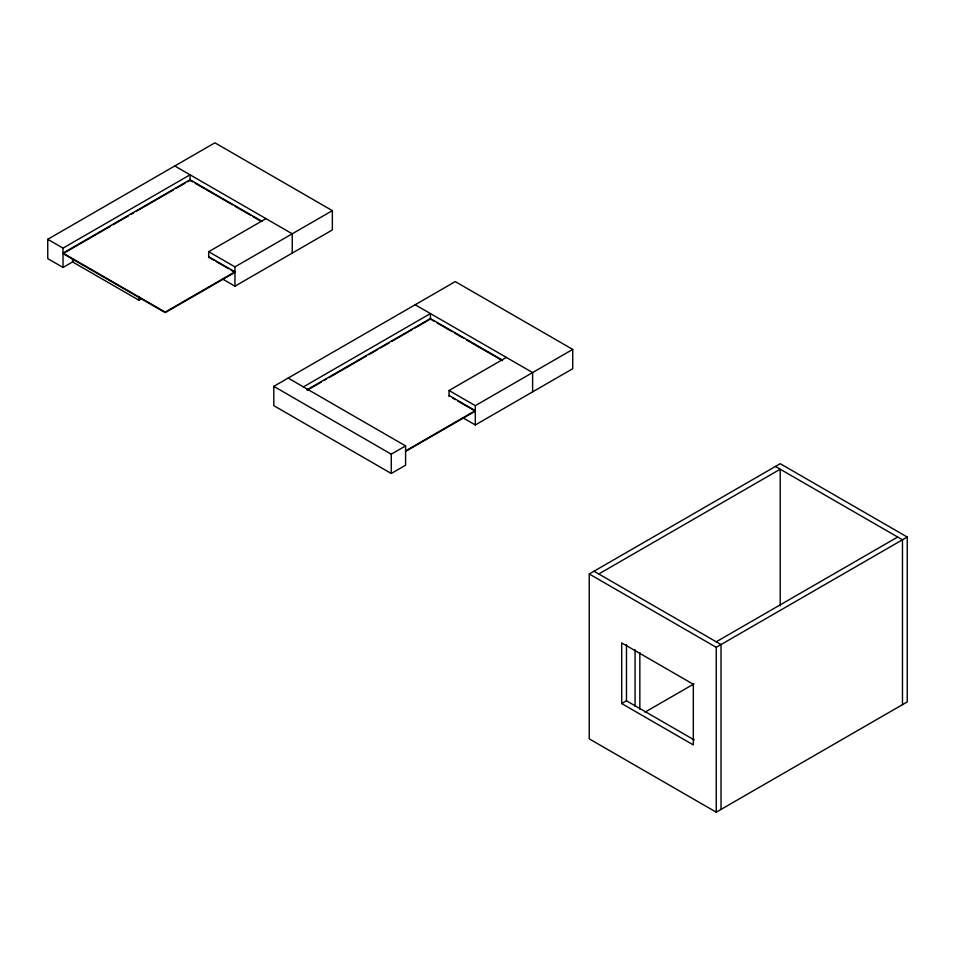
<?xml version="1.0" encoding="UTF-8"?>
<svg xmlns="http://www.w3.org/2000/svg" width="955" height="955" viewBox="0 0 955 955"><rect width="100%" height="100%" fill="white"/><g stroke="black" fill="none" stroke-linecap="round" stroke-linejoin="round"><path stroke-width="1.43" d="M73.296 261.503L63.03 267.436L47.75 258.614L47.75 239.311L214.887 142.82L332.352 210.637L332.352 229.94L234.942 286.178L222.431 278.956M47.75 239.311L63.03 248.133L190.057 174.801L190.057 180.734M110.505 226.24L63.03 253.648L165.227 312.643L234.942 272.39M113.072 224.759L128.471 215.866M131.038 214.386L133.605 212.905M136.159 211.425L173.368 189.938M175.935 188.457L184.924 183.276M187.49 181.796L190.057 180.316L192.624 181.796M208.679 257.659L208.679 251.714L265.979 218.635M72.58 259.163L72.58 261.921L138.953 300.24L141.543 298.748M208.679 251.714L234.942 266.875L332.352 210.637M262.124 221.369L190.057 179.755L63.03 253.099L165.227 312.094L234.942 271.841L208.679 256.68M288.124 378.085L405.589 445.913L405.589 465.204L391.264 473.477L273.799 405.66L273.799 386.357L455.26 281.594L572.725 349.411L572.725 368.714L475.315 424.951L462.805 417.741M303.404 386.906L430.43 313.574L430.43 319.507M307.247 389.652L430.43 318.54L502.497 360.142M307.247 390.201L321.369 382.048M323.936 380.568L326.503 379.087M329.069 377.607L366.278 356.131M368.833 354.639L377.822 349.458M380.388 347.978L389.365 342.797M391.932 341.317L412.464 329.463M415.031 327.983L429.141 319.83M449.053 396.432L449.053 390.5L506.353 357.409M273.799 386.357L391.264 454.186L405.589 445.913M449.053 390.5L475.315 405.66L572.725 349.411M405.589 450.867L475.315 410.614L449.053 395.454M405.589 451.429L475.315 411.175L457.803 401.064M589.223 573.979L780.223 463.7L907.25 537.032L907.25 701.901L716.238 812.18L589.223 738.848L589.223 573.979L716.238 647.311L907.25 537.032M598.773 573.979L780.223 469.215L780.223 605.864M716.238 641.796L897.7 537.032M621.693 703.56L693.318 744.912L693.318 684.258L621.693 642.906L621.693 703.56L626.468 700.803L694.261 739.946M644.983 712.167L693.927 683.911M775.448 466.458L902.475 539.79L902.475 704.659M174.777 165.979L292.242 233.796L292.242 253.099M415.139 304.752L532.615 372.569L532.615 391.872M195.202 183.288L232.519 204.824M235.097 206.316L250.532 215.233M253.111 216.713L260.834 221.178M431.708 319.83L434.286 321.322M436.865 322.802L452.3 331.719M454.878 333.2L463.879 338.404M466.458 339.896L502.497 360.692M209.933 257.957L213.681 260.118M216.176 261.563L228.687 268.785M231.194 270.229L233.689 271.674M452.801 398.175L455.296 399.62M593.998 571.221L721.013 644.553L721.013 809.422M716.238 647.311L716.238 812.18M639.838 652.552L639.838 709.183M635.063 649.794L635.063 706.425M626.468 644.589L626.468 700.803M475.315 405.66L475.315 424.951M391.264 454.186L391.264 473.477M234.942 266.875L234.942 286.178M138.953 296.933L138.953 300.24M63.03 248.133L63.03 267.436"/></g></svg>
